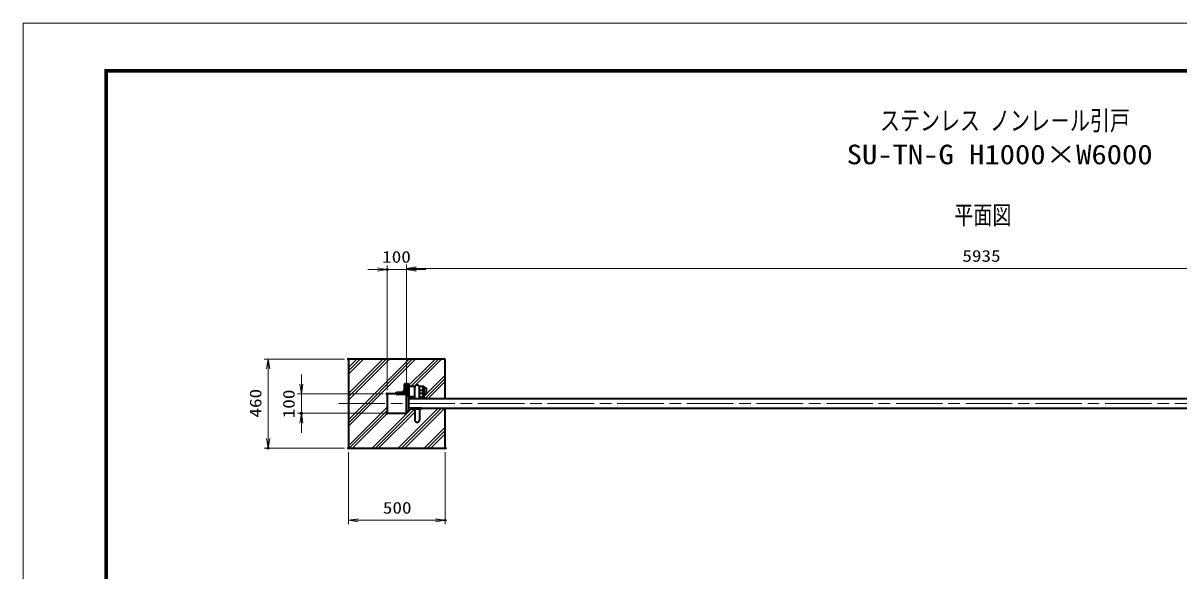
# Model space of a CAD drawing. Units: millimetres at full size, sheet at 1:20. Extents: x -5940 to 5940, y -4200 to 4200.
# Drawn here: x -5940 to 30, y 1371 to 4200 of the extents above; entities that cross this region are included whole.
import ezdxf
from ezdxf.enums import TextEntityAlignment as Align

# ---------------------------------------------------------------- set-up
doc = ezdxf.new("R2010")
doc.units = ezdxf.units.MM
doc.header["$LTSCALE"] = 20
doc.header["$PDMODE"] = 32
doc.header["$PDSIZE"] = 10
doc.linetypes.add('USER1', pattern=[18, 12, -1.5, 3, -1.5])
for name, color, linetype, lineweight in [('0-0_D-TTL', 7, 'Continuous', 18), ('0-1_軸線', 200, 'USER1', 15), ('0-2_寸法線', 4, 'Continuous', 18), ('0-3_0', 7, 'Continuous', 18), ('0-5_外形線', 7, 'Continuous', 35), ('0-9_AM_0N', 7, 'Continuous', 50), ('0-C_ハッチング', 253, 'Continuous', 13)]:
    doc.layers.add(name, color=color, linetype=linetype, lineweight=lineweight)
for name, color, linetype in [('0-4_Defpoints', 7, 'Continuous'), ('0-E_AM_6', 7, 'Continuous'), ('0-F_文字', 254, 'Continuous')]:
    doc.layers.add(name, color=color, linetype=linetype)
doc.styles.add('ＭＳ ゴシック', font='')
doc.styles.get('ＭＳ ゴシック').set_extended_font_data('MS Gothic')

# ---------------------------------------------------------------- blocks, each defined once
blk = doc.blocks.new('_Open')
at = {"layer": '0-3_0'}
blk.add_line((-20, 3.333), (0, 0), dxfattribs=at)
blk.add_lwpolyline([(-20, -3.333), (0, 0), (-20, 0)], dxfattribs=at)

msp = doc.modelspace()

# ---------------------------------------------------------------- linework, layer by layer
at = {"layer": '0-0_D-TTL'}
for points in [[(-5940, -4200), (5940, -4200), (5940, 4200), (-5940, 4200)], [(-5517.65, 3960.54), (5598.63, 3960.54), (5598.63, -3818.03), (-5517.65, -3818.03)], [(-5514.12, 3957.01), (5595.1, 3957.01), (5595.1, -3814.49), (-5514.12, -3814.49)], [(-5510.58, 3953.47), (5591.56, 3953.47), (5591.56, -3810.96), (-5510.58, -3810.96)], [(-5507.05, 3949.93), (5588.02, 3949.93), (5588.02, -3807.42), (-5507.05, -3807.42)], [(-5503.51, 3946.4), (5584.49, 3946.4), (5584.49, -3803.89), (-5503.51, -3803.89)]]:
    msp.add_lwpolyline(points, close=True, dxfattribs=at)
at = {"layer": '0-1_軸線'}
msp.add_line((-4310.77, 2235.03), (3486.8, 2235.03), dxfattribs=at)
at = {"layer": '0-2_寸法線'}
for p, q in [((-4109.75, 2928.14), (-4159.75, 2928.14)), ((-4059.75, 2305.03), (-4059.75, 2948.14)), ((-3959.75, 2928.14), (-4059.75, 2928.14)), ((-3959.75, 2326.35), (-3959.75, 2953.14)), ((-3959.75, 2305.03), (-3959.75, 2948.14)), ((-3959.75, 2933.14), (1975.26, 2933.14)), ((-3909.75, 2928.14), (-3859.75, 2928.14)), ((-4279.75, 2465.03), (-4694.51, 2465.03)), ((-4674.51, 2465.03), (-4674.51, 2005.03)), ((-4502.82, 2335.03), (-4502.82, 2385.03)), ((-4079.75, 2285.03), (-4522.82, 2285.03)), ((-4502.82, 2285.03), (-4502.82, 2185.03)), ((-4079.75, 2185.03), (-4522.82, 2185.03)), ((-4502.82, 2135.03), (-4502.82, 2085.03)), ((-4279.75, 2005.03), (-4694.51, 2005.03)), ((-4259.75, 1985.03), (-4259.75, 1612.61)), ((-3759.75, 1985.03), (-3759.75, 1612.61)), ((-4259.75, 1632.61), (-3759.75, 1632.61))]:
    msp.add_line(p, q, dxfattribs=at)
at = {"layer": '0-4_Defpoints'}
for p in [(-4059.75, 2928.14), (-4259.75, 2465.03), (-4059.75, 2285.03), (-4059.75, 2285.03), (-3959.75, 2306.35), (-3959.75, 2285.03), (-4502.82, 2185.03), (-4059.75, 2185.03), (-4674.51, 2005.03), (-4259.75, 2005.03), (-4259.75, 2005.03), (-3759.75, 2005.03), (-3759.75, 1632.61)]:
    msp.add_point(p, dxfattribs=at)
at = {"layer": '0-5_外形線'}
for p, q in [((-3759.75, 2260.03), (-3759.75, 2465.03)), ((-3948.75, 2325.03), (-3915.42, 2325.03)), ((-3917.25, 2260.03), (-3917.25, 2318.53)), ((-3894.07, 2325.03), (-3874.75, 2325.03)), ((-3892.25, 2260.03), (-3892.25, 2318.53)), ((-3892.25, 2304.53), (-3874.75, 2304.53)), ((-3892.25, 2289.53), (-3874.75, 2289.53)), ((-3874.75, 2325.03), (-3869.75, 2325.03)), ((-3874.75, 2325.03), (-3874.75, 2260.03)), ((-3869.75, 2325.03), (-3869.75, 2260.03)), ((-3869.75, 2285.53), (-3858, 2285.53)), ((-3855.75, 2287.78), (-3855.75, 2312.28)), ((-3874.75, 2260.03), (-3949.75, 2260.03)), ((2050.25, 2260.03), (-3949.75, 2260.03)), ((2050.25, 2210.03), (-3949.75, 2210.03)), ((-3917.25, 2210.03), (-3917.25, 2151.53)), ((-3892.25, 2210.03), (-3892.25, 2151.53)), ((-3869.75, 2260.03), (-3874.75, 2260.03))]:
    msp.add_line(p, q, dxfattribs=at)
for points in [[(-3759.75, 2465.03), (-4259.75, 2465.03), (-4259.75, 2005.03), (-3759.75, 2005.03), (-3759.75, 2210.03)], [(-3858, 2314.53), (-3869.75, 2314.53), (-3869.75, 2285.53)]]:
    msp.add_lwpolyline(points, dxfattribs=at)
for points in [[(-3959.75, 2285.03), (-4059.75, 2285.03), (-4059.75, 2185.03), (-3959.75, 2185.03)], [(-3949.75, 2195.03), (-3959.75, 2195.03), (-3959.75, 2275.03), (-3949.75, 2275.03)]]:
    msp.add_lwpolyline(points, close=True, dxfattribs=at)
for centre, radius, start, end in [((-3904.75, 2318.53), 12.5, 0, 180), ((-3858, 2312.28), 2.25, 0, 90), ((-3858, 2287.78), 2.25, 270, 0), ((-3904.75, 2151.53), 12.5, 180, 0)]:
    msp.add_arc(centre, radius, start, end, dxfattribs=at)
at = {"layer": '0-9_AM_0N'}
for p, q in [((-3968.75, 2330.53), (-3968.75, 2297.53)), ((-3962.75, 2335.03), (-3964.25, 2335.03)), ((-3962.75, 2285.03), (-3962.75, 2335.03)), ((-3957.75, 2335.03), (-3957.75, 2275.03)), ((-3954.75, 2335.03), (-3957.75, 2335.03)), ((-3948.75, 2277.53), (-3948.75, 2329.03)), ((-4012.75, 2286.53), (-4012.75, 2285.03)), ((-4012.75, 2285.03), (-3962.75, 2285.03)), ((-3975.25, 2291.03), (-4008.25, 2291.03)), ((-3917.25, 2269.03), (-3940.25, 2269.03)), ((-3888.75, 2269.03), (-3892.25, 2269.03)), ((-3949.75, 2210.03), (-3882.75, 2210.03)), ((-3882.75, 2260.03), (-3882.75, 2263.03))]:
    msp.add_line(p, q, dxfattribs=at)
for centre, radius, start, end in [((-3964.25, 2330.53), 4.5, 90, 180), ((-3954.75, 2329.03), 6, 0, 90), ((-4008.25, 2286.53), 4.5, 90, 180), ((-3975.25, 2297.53), 6.5, 270, 0), ((-3940.25, 2277.53), 8.5, 180, 270), ((-3888.75, 2263.03), 6, 0, 90)]:
    msp.add_arc(centre, radius, start, end, dxfattribs=at)
at = {"layer": '0-C_ハッチング'}
for p, q in [((-4259.75, 2387.65), (-4182.37, 2465.03)), ((-4259.75, 2252.95), (-4047.66, 2465.03)), ((-4259.75, 2118.24), (-3912.96, 2465.03)), ((-4259.75, 2404.49), (-4199.21, 2465.03)), ((-4259.75, 2269.79), (-4064.5, 2465.03)), ((-4259.75, 2135.08), (-3929.8, 2465.03)), ((-4259.75, 2421.33), (-4216.04, 2465.03)), ((-4259.75, 2286.62), (-4081.34, 2465.03)), ((-4259.75, 2151.92), (-3946.64, 2465.03)), ((-3991.93, 2285.03), (-3811.93, 2465.03)), ((-3935.09, 2325.03), (-3795.09, 2465.03)), ((-3918.26, 2325.03), (-3778.26, 2465.03)), ((-3869.75, 2272.51), (-3759.75, 2382.51)), ((-3865.39, 2260.03), (-3759.75, 2365.67)), ((-3848.55, 2260.03), (-3759.75, 2348.84)), ((-3975.09, 2285.03), (-3949.75, 2310.38)), ((-3959.75, 2283.54), (-3949.75, 2293.54)), ((-4259.75, 2017.22), (-4059.75, 2217.22)), ((-4137.23, 2005.03), (-3932.23, 2210.03)), ((-4002.52, 2005.03), (-3797.52, 2210.03)), ((-3985.69, 2005.03), (-3780.69, 2210.03)), ((-3968.85, 2005.03), (-3763.85, 2210.03)), ((-4255.09, 2005.03), (-4059.75, 2200.38)), ((-4238.26, 2005.03), (-4058.26, 2185.03)), ((-4120.39, 2005.03), (-3917.25, 2208.17)), ((-4103.55, 2005.03), (-3917.25, 2191.34)), ((-3867.82, 2005.03), (-3759.75, 2113.1)), ((-3850.98, 2005.03), (-3759.75, 2096.27)), ((-3834.14, 2005.03), (-3759.75, 2079.43))]:
    msp.add_line(p, q, dxfattribs=at)

# ---------------------------------------------------------------- block references
at = {"layer": '0-2_寸法線', "xscale": 2.5, "yscale": 2.5}
for p in [(-4059.75, 2928.14), (-3759.75, 1632.61)]:
    msp.add_blockref('_Open', p, dxfattribs=at)
for p, rotation in [((-3959.75, 2933.14), 180), ((-3959.75, 2928.14), 180), ((-4674.51, 2465.03), 90), ((-4502.82, 2285.03), 270), ((-4502.82, 2185.03), 90), ((-4674.51, 2005.03), 270), ((-4259.75, 1632.61), 180)]:
    msp.add_blockref('_Open', p, dxfattribs=dict(at, rotation=rotation))

# ---------------------------------------------------------------- texts
at = {"layer": '0-2_寸法線', "color": 254, "style": 'ＭＳ ゴシック', "width": 1.2}
for s, p in [('100', (-4085.35, 2944.48)), ('5935', (-1088.25, 2949.48)), ('500', (-4081.75, 1648.95))]:
    msp.add_text(s, height=60.56, dxfattribs=at).set_placement(p, align=Align.BOTTOM_LEFT)
for s, p in [('460', (-4690.85, 2163.03)), ('100', (-4519.17, 2159.43))]:
    msp.add_text(s, height=60.56, rotation=90, dxfattribs=at).set_placement(p, align=Align.BOTTOM_LEFT)
at = {"layer": '0-E_AM_6', "color": 254, "style": 'ＭＳ ゴシック', "width": 0.75}
msp.add_text('ステンレス ノンレ－ル引戸', height=101, dxfattribs=at).set_placement((-1513.77, 3615.97), align=Align.BOTTOM_LEFT)
at = {"layer": '0-E_AM_6', "style": 'ＭＳ ゴシック', "width": 1.15}
msp.add_text('SU-TN-G H1000×W6000', height=101, dxfattribs=at).set_placement((-1685.69, 3440.97), align=Align.BOTTOM_LEFT)
at = {"layer": '0-F_文字', "style": 'ＭＳ ゴシック', "width": 0.75}
msp.add_text('平面図', height=96.19, dxfattribs=at).set_placement((-1129.87, 3132.19), align=Align.BOTTOM_LEFT)

doc.saveas('drawing.dxf')
